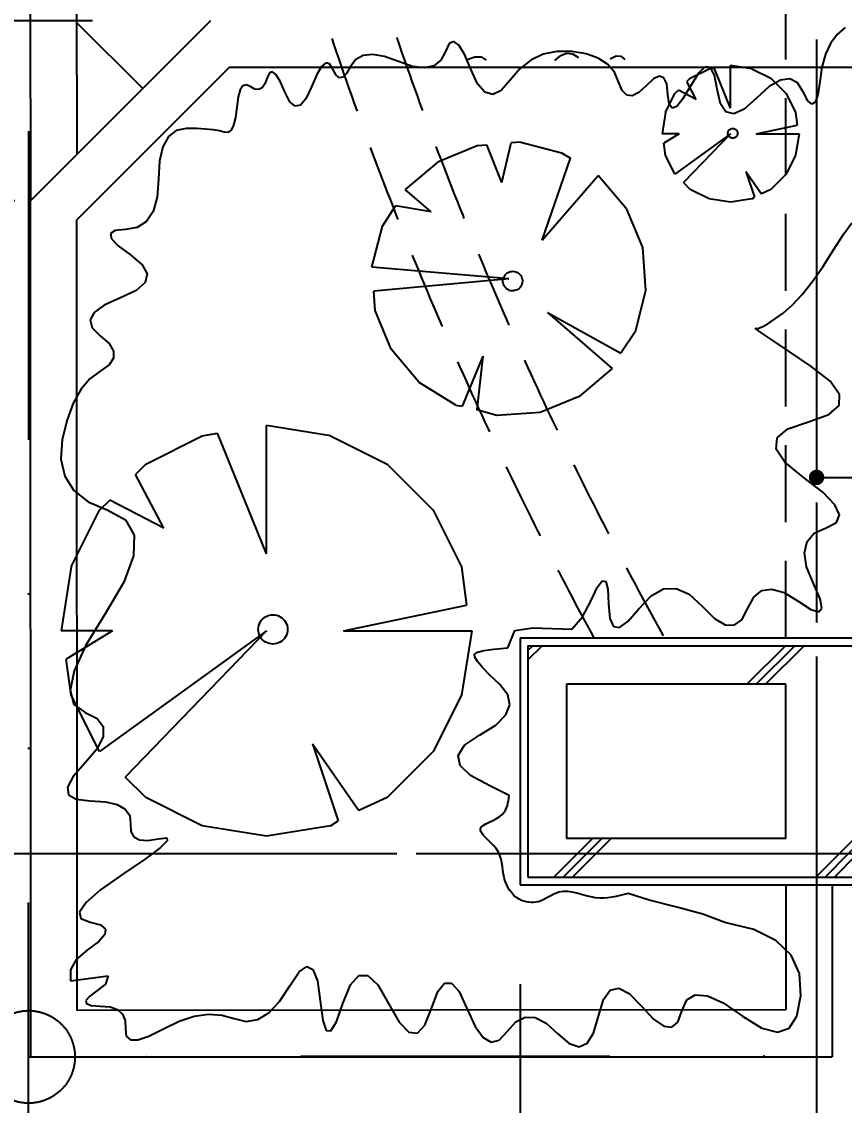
# Model space of a CAD drawing. Header units: millimetres. Extents: x 15495 to 166182, y -39946 to 18307.
# Drawn here: x 27466 to 30131, y -35393 to -31881 of the extents above; entities that cross this region are included whole.
import ezdxf

# ---------------------------------------------------------------- set-up
doc = ezdxf.new("R2010")
doc.units = ezdxf.units.MM
doc.header["$LTSCALE"] = 1000
for name, pattern in [('CENTER', [2, 1.25, -0.25, 0.25, -0.25]), ('DASHED', [0.75, 0.5, -0.25]), ('DIVIDEX2', [2.5, 1, -0.5, 0, -0.5, 0, -0.5])]:
    doc.linetypes.add(name, pattern=pattern)
doc.layers.get('0').update_dxf_attribs({"linetype": 'CONTINUOUS'})
for name, color, linetype in [('1F-A_GARD-100', 3, 'CONTINUOUS'), ('1F-A_GARD-50', 3, 'CONTINUOUS'), ('1F-A_SITE-100', 1, 'DIVIDEX2'), ('1F-A_SITE-50', 1, 'DIVIDEX2'), ('1F-E_DIM-50', 3, 'CONTINUOUS'), ('1F-E_GRID-100', 1, 'CENTER'), ('1F-E_GRID-50', 1, 'CENTER'), ('1F-F_FINI1-100', 190, 'CONTINUOUS'), ('1F-F_FINI1-50', 190, 'CONTINUOUS'), ('1F-F_HAT1-50', 9, 'CONTINUOUS'), ('1F-F_HIDE-100', 12, 'CONTINUOUS'), ('1F-F_HIDE-50', 12, 'CONTINUOUS'), ('1F-F_LAY2-100', 6, 'CONTINUOUS'), ('1F-F_LAY2-50', 6, 'CONTINUOUS'), ('1F-R_EWALL-50', 7, 'CONTINUOUS'), ('K-A_GARD', 3, 'CONTINUOUS')]:
    doc.layers.add(name, color=color, linetype=linetype)
doc.styles.add('DIM', font='romans.shx', dxfattribs={"width": 0.8, "bigfont": 'bigfont.shx'})
doc.dimstyles.new('DIM50_3_3', dxfattribs={"dimscale": 50, "dimtxt": 3, "dimasz": 1, "dimexe": 0, "dimexo": 1, "dimgap": 0.5, "dimtad": 1, "dimdec": 1, "dimdsep": 46, "dimlunit": 6, "dimtxsty": 'DIM', "dimblk1": 'DOT', "dimblk2": 'DOT', "dimsah": 1, "dimcen": 1, "dimclrd": 256, "dimclre": 256, "dimclrt": 256, "dimadec": 0, "dimazin": 0, "dimtfac": 1, "dimtdec": 1, "dimtix": 1, "dimtmove": 2, "dimatfit": 3, "dimldrblk": 'DOT', "dimfxl": 1, "dimtvp": 0.833333, "dimtolj": 1, "dimarcsym": 0})
pattern_1 = [(45, (-28400.75, 19761.25), (-424.264, 424.264), []), (45, (-28370.75, 19761.25), (-424.264, 424.264), []), (45, (-28340.75, 19761.25), (-424.264, 424.264), [])]

# ---------------------------------------------------------------- blocks, each defined once
blk = doc.blocks.new('1F-BLOCK_100')
at = {"layer": '1F-A_GARD-100'}
for p, q in [((-2550.45, 6700), (-2546.37, 2116.82)), ((-2400.32, 6550), (-2396.5, 2266.69)), ((-1963.19, 2700), (-2546.37, 2116.82)), ((92.15, 2678.94), (66.59, 2656.17)), ((66.59, 2656.17), (45.61, 2627.17)), ((-1202.19, 2601.12), (-1217.43, 2572.28)), ((-1189.74, 2626.35), (-1202.19, 2601.12)), ((-1175.32, 2633.23), (-1189.74, 2626.35)), ((-1158.94, 2621.76), (-1175.32, 2633.23)), ((-1140.59, 2591.94), (-1158.94, 2621.76)), ((-841.25, 2601.28), (-885.65, 2591.94)), ((-792.59, 2601.12), (-841.25, 2601.28)), ((-745.9, 2593.26), (-792.59, 2601.12)), ((45.61, 2627.17), (29.23, 2591.94)), ((-1589.67, 2564.09), (-1603.6, 2552.62)), ((-1577.38, 2561.14), (-1589.67, 2564.09)), ((-1492.68, 2574.91), (-1509.39, 2551.97)), ((-1468.76, 2588.01), (-1492.68, 2574.91)), ((-1437.63, 2591.29), (-1468.76, 2588.01)), ((-1399.29, 2584.74), (-1437.63, 2591.29)), ((-1353.74, 2568.35), (-1399.29, 2584.74)), ((-1308.36, 2552.62), (-1353.74, 2568.35)), ((-1217.43, 2572.28), (-1240.2, 2554.59)), ((-1120.27, 2543.78), (-1140.59, 2591.94)), ((-1131.44, 2575.32), (-1106.7, 2584)), ((-1106.7, 2584), (-1086.22, 2583.18)), ((-1086.22, 2583.18), (-1070, 2572.86)), ((-925.79, 2573.1), (-961.67, 2544.76)), ((-885.65, 2591.94), (-925.79, 2573.1)), ((-847.34, 2571.22), (-828.83, 2588.1)), ((-828.83, 2588.1), (-809.99, 2595.47)), ((-809.99, 2595.47), (-790.82, 2593.34)), ((-790.82, 2593.34), (-771.32, 2581.71)), ((-707.39, 2579.49), (-745.9, 2593.26)), ((-677.08, 2559.83), (-707.39, 2579.49)), ((29.23, 2591.94), (17.43, 2550.49)), ((-1901.06, 2550), (-2396.33, 2054.73)), ((-1901.06, 2550), (172.45, 2550)), ((-1772.19, 2531.65), (-1779.73, 2515.1)), ((-1762.69, 2535.42), (-1772.19, 2531.65)), ((-1751.22, 2526.41), (-1762.69, 2535.42)), ((-1603.6, 2552.62), (-1619.16, 2526.74)), ((-1566.73, 2543.78), (-1577.38, 2561.14)), ((-1556.58, 2524.44), (-1566.73, 2543.78)), ((-1522.17, 2529.36), (-1534.29, 2517.23)), ((-1509.39, 2551.97), (-1522.17, 2529.36)), ((-1270.51, 2548.04), (-1308.36, 2552.62)), ((-1240.2, 2554.59), (-1270.51, 2548.04)), ((-1098.15, 2496.43), (-1120.27, 2543.78)), ((-961.67, 2544.76), (-993.29, 2506.91)), ((-654.97, 2534.27), (-677.08, 2559.83)), ((-641.04, 2502.82), (-654.97, 2534.27)), ((-381.84, 2531.98), (-407.57, 2490.53)), ((-360.38, 2551.48), (-381.84, 2531.98)), ((-343.18, 2549.02), (-360.38, 2551.48)), ((-330.23, 2524.61), (-343.18, 2549.02)), ((17.43, 2550.49), (10.23, 2502.82)), ((-1787.1, 2495.61), (-1796.11, 2482.99)), ((-1779.73, 2515.1), (-1787.1, 2495.61)), ((-1737.78, 2504.62), (-1751.22, 2526.41)), ((-1722.38, 2470.05), (-1737.78, 2504.62)), ((-1619.16, 2526.74), (-1636.37, 2486.43)), ((-1545.76, 2515.6), (-1556.58, 2524.44)), ((-1534.29, 2517.23), (-1545.76, 2515.6)), ((-1074.4, 2469.06), (-1098.15, 2496.43)), ((-993.29, 2506.91), (-1021.97, 2474.31)), ((-629.57, 2474.8), (-641.04, 2502.82)), ((-527.17, 2512.97), (-550.93, 2490.53)), ((-508.33, 2521.33), (-527.17, 2512.97)), ((-494.4, 2515.6), (-508.33, 2521.33)), ((-485.39, 2495.77), (-494.4, 2515.6)), ((-481.29, 2461.86), (-485.39, 2495.77)), ((-321.55, 2478.24), (-330.23, 2524.61)), ((-117.24, 2507.9), (-153.12, 2487.09)), ((-86.93, 2511.99), (-117.24, 2507.9)), ((-62.19, 2499.38), (-86.93, 2511.99)), ((-43.02, 2470.05), (-62.19, 2499.38)), ((10.23, 2502.82), (4.16, 2460.87)), ((-1866.89, 2476.6), (-1873.61, 2453.66)), ((-1857.88, 2489.71), (-1866.89, 2476.6)), ((-1846.57, 2492.99), (-1857.88, 2489.71)), ((-1832.97, 2486.43), (-1846.57, 2492.99)), ((-1819.05, 2478.4), (-1832.97, 2486.43)), ((-1806.76, 2477.26), (-1819.05, 2478.4)), ((-1796.11, 2482.99), (-1806.76, 2477.26)), ((-1705.83, 2437.94), (-1722.38, 2470.05)), ((-1636.37, 2486.43), (-1654.23, 2447.77)), ((-1049, 2461.69), (-1074.4, 2469.06)), ((-1021.97, 2474.31), (-1049, 2461.69)), ((-614.82, 2459.56), (-629.57, 2474.8)), ((-596.8, 2457.1), (-614.82, 2459.56)), ((-575.5, 2467.43), (-596.8, 2457.1)), ((-550.93, 2490.53), (-575.5, 2467.43)), ((-477.03, 2430.23), (-481.29, 2461.86)), ((-407.57, 2490.53), (-432.8, 2447.44)), ((-311.23, 2431.22), (-321.55, 2478.24)), ((-153.12, 2487.09), (-194.57, 2449.57)), ((-27.79, 2441.21), (-43.02, 2470.05)), ((4.16, 2460.87), (-4.19, 2436.62)), ((-1873.61, 2453.66), (-1878.03, 2420.9)), ((-1688.96, 2423.52), (-1705.83, 2437.94)), ((-1671.76, 2426.79), (-1688.96, 2423.52)), ((-1654.23, 2447.77), (-1671.76, 2426.79)), ((-467.53, 2417.29), (-477.03, 2430.23)), ((-432.8, 2447.44), (-452.79, 2423.03)), ((-293.37, 2404.84), (-311.23, 2431.22)), ((-194.57, 2449.57), (-235.04, 2414.01)), ((-14.84, 2430.07), (-27.79, 2441.21)), ((-4.19, 2436.62), (-14.84, 2430.07)), ((-1878.03, 2420.9), (-1882.29, 2387.47)), ((-452.79, 2423.03), (-467.53, 2417.29)), ((-267.98, 2399.11), (-293.37, 2404.84)), ((-235.04, 2414.01), (-267.98, 2399.11)), ((-1888.52, 2362.57), (-1896.71, 2346.18)), ((-1882.29, 2387.47), (-1888.52, 2362.57)), ((-2099.54, 2325.05), (-2117.56, 2292.28)), ((-2074.31, 2344.71), (-2099.54, 2325.05)), ((-2041.87, 2351.26), (-2074.31, 2344.71)), ((-2008.12, 2350.77), (-2041.87, 2351.26)), ((-1978.96, 2349.3), (-2008.12, 2350.77)), ((-1954.38, 2346.84), (-1978.96, 2349.3)), ((-1934.39, 2343.4), (-1954.38, 2346.84)), ((-1918.99, 2338.98), (-1934.39, 2343.4)), ((-1906.87, 2338.32), (-1918.99, 2338.98)), ((-1896.71, 2346.18), (-1906.87, 2338.32)), ((-2117.56, 2292.28), (-2128.38, 2246.41)), ((-2128.38, 2246.41), (-2131.98, 2187.42)), ((-2131.98, 2187.42), (-2136.24, 2128.44)), ((-2544.61, -657.7), (-2546.37, 2116.82)), ((-2136.24, 2128.44), (-2149.02, 2082.57)), ((-2149.02, 2082.57), (-2170.32, 2049.8)), ((-2394.78, -507.52), (-2396.33, 2054.73)), ((-2170.32, 2049.8), (-2200.14, 2030.14)), ((88.05, 2009.49), (114.26, 2045.87)), ((-2271.9, 2020.31), (-2286.98, 2010.48)), ((-2286.98, 2010.48), (-2283.7, 1994.09)), ((-2238.48, 2023.58), (-2271.9, 2020.31)), ((-2200.14, 2030.14), (-2238.48, 2023.58)), ((55.28, 1958.05), (88.05, 2009.49)), ((-2283.7, 1994.09), (-2262.07, 1971.15)), ((-2262.07, 1971.15), (-2222.09, 1941.66)), ((-2222.09, 1941.66), (-2184.08, 1909.88)), ((19.89, 1902.67), (55.28, 1958.05)), ((-2184.08, 1909.88), (-2168.36, 1880.06)), ((-14.19, 1854.5), (19.89, 1902.67)), ((-2168.36, 1880.06), (-2174.91, 1852.21)), ((-2203.74, 1826.32), (-2254.86, 1802.4)), ((-2174.91, 1852.21), (-2203.74, 1826.32)), ((-46.95, 1813.54), (-14.19, 1854.5)), ((-2254.86, 1802.4), (-2307.29, 1779.13)), ((-78.41, 1779.79), (-46.95, 1813.54)), ((-2307.29, 1779.13), (-2340.06, 1755.21)), ((-108.56, 1753.25), (-78.41, 1779.79)), ((-2340.06, 1755.21), (-2353.17, 1730.64)), ((-2353.17, 1730.64), (-2346.61, 1705.41)), ((-158.37, 1717.86), (-135.76, 1732.93)), ((-135.76, 1732.93), (-108.56, 1753.25)), ((-2346.61, 1705.41), (-2320.4, 1679.52)), ((-198.67, 1704.1), (-189.82, 1703.44)), ((-196.7, 1701.8), (-198.67, 1704.1)), ((-177.7, 1688.37), (-196.7, 1701.8)), ((-189.82, 1703.44), (-176.39, 1708.03)), ((-141.65, 1663.79), (-177.7, 1688.37)), ((-176.39, 1708.03), (-158.37, 1717.86)), ((-2320.4, 1679.52), (-2291.56, 1653.96)), ((-2291.56, 1653.96), (-2277.14, 1629.71)), ((-88.57, 1628.07), (-141.65, 1663.79)), ((-2277.14, 1629.71), (-2277.14, 1606.77)), ((-18.45, 1581.22), (-88.57, 1628.07)), ((-2291.56, 1585.15), (-2320.4, 1564.83)), ((-2277.14, 1606.77), (-2291.56, 1585.15)), ((44.14, 1532.06), (-18.45, 1581.22)), ((-2320.4, 1564.83), (-2354.15, 1540.26)), ((-2354.15, 1540.26), (-2383.31, 1505.85)), ((74.61, 1489.47), (44.14, 1532.06)), ((-2383.31, 1505.85), (-2407.89, 1461.61)), ((72.98, 1453.42), (74.61, 1489.47)), ((-2407.89, 1461.61), (-2427.88, 1407.55)), ((39.22, 1423.93), (72.98, 1453.42)), ((-2427.88, 1407.55), (-2443.28, 1343.65)), ((-26.64, 1400.99), (39.22, 1423.93)), ((-127.56, 1348.56), (-92.83, 1378.05)), ((-92.83, 1378.05), (-26.64, 1400.99)), ((-2443.28, 1343.65), (-2447.87, 1279.42)), ((-130.84, 1312.52), (-127.56, 1348.56)), ((-102.66, 1269.92), (-130.84, 1312.52)), ((-2447.87, 1279.42), (-2435.41, 1224.37)), ((-43.02, 1220.77), (-102.66, 1269.92)), ((-2435.41, 1224.37), (-2405.92, 1178.5)), ((20.22, 1172.27), (-43.02, 1220.77)), ((-2405.92, 1178.5), (-2359.39, 1141.8)), ((59.21, 1131.64), (20.22, 1172.27)), ((-2359.39, 1141.8), (-2295.82, 1114.27)), ((73.96, 1098.87), (59.21, 1131.64)), ((-2295.82, 1114.27), (-2238.48, 1082.49)), ((64.46, 1073.97), (73.96, 1098.87)), ((-2238.48, 1082.49), (-2210.63, 1033.01)), ((-7.63, 1039.23), (30.71, 1056.93)), ((30.71, 1056.93), (64.46, 1073.97)), ((-2210.63, 1033.01), (-2212.26, 965.83)), ((-30.9, 1012.36), (-7.63, 1039.23)), ((-39.09, 976.32), (-30.9, 1012.36)), ((-2212.26, 965.83), (-2243.39, 880.96)), ((-32.21, 931.1), (-39.09, 976.32)), ((-10.25, 876.7), (-32.21, 931.1)), ((-2243.39, 880.96), (-2304.01, 778.4)), ((-710.51, 863.6), (-694.45, 884.9)), ((-694.45, 884.9), (-682.98, 883.26)), ((-682.98, 883.26), (-676.1, 858.68)), ((-731.15, 819.36), (-710.51, 863.6)), ((-676.1, 858.68), (-673.81, 811.17)), ((-535.85, 837.05), (-495.55, 859.01)), ((-495.55, 859.01), (-454.59, 860.65)), ((-454.59, 860.65), (-412.97, 841.97)), ((-203.59, 832.47), (-177.37, 853.77)), ((-177.37, 853.77), (-144.6, 858.68)), ((-144.6, 858.68), (-105.28, 847.21)), ((-105.28, 847.21), (-59.41, 819.36)), ((11.37, 827.22), (-10.25, 876.7)), ((-758.02, 768.9), (-731.15, 819.36)), ((-673.81, 811.17), (-669.87, 763.33)), ((-575.5, 794.78), (-535.85, 837.05)), ((-412.97, 841.97), (-370.7, 802.98)), ((-223.25, 794.78), (-203.59, 832.47)), ((-59.41, 819.36), (-18.12, 792.82)), ((17.27, 796.75), (11.37, 827.22)), ((-2304.01, 778.4), (-2366.93, 676.49)), ((-610.89, 753.5), (-575.5, 794.78)), ((-370.7, 802.98), (-330.73, 763.33)), ((-242.25, 758.41), (-223.25, 794.78)), ((-18.12, 792.82), (7.44, 785.28)), ((7.44, 785.28), (17.27, 796.75)), ((-792.75, 728.92), (-758.02, 768.9)), ((-669.87, 763.33), (-658.08, 737.77)), ((-658.08, 737.77), (-638.42, 734.49)), ((-638.42, 734.49), (-610.89, 753.5)), ((-330.73, 763.33), (-295.99, 742.68)), ((-295.99, 742.68), (-266.5, 741.04)), ((-266.5, 741.04), (-242.25, 758.41)), ((-1000.5, 668.3), (-977.25, 724.27)), ((-977.25, 724.27), (-918.93, 732.79)), ((-918.93, 732.79), (-792.75, 728.92)), ((-2366.93, 676.49), (-2404.94, 593.59)), ((-1045.07, 664.04), (-1000.5, 668.3)), ((-1107.98, 647.33), (-1098.81, 653.55)), ((-1107.33, 638.15), (-1107.98, 647.33)), ((-1098.81, 623.74), (-1107.33, 638.15)), ((-1098.81, 653.55), (-1077.84, 659.12)), ((-1077.84, 659.12), (-1045.07, 664.04)), ((-1082.42, 604.07), (-1098.81, 623.74)), ((-1058.18, 579.17), (-1082.42, 604.07)), ((-2404.94, 593.59), (-2418.05, 529.69)), ((-1026.06, 549.02), (-1058.18, 579.17)), ((-2418.05, 529.69), (-2406.25, 484.8)), ((-999.85, 516.26), (-1026.06, 549.02)), ((-993.29, 483.49), (-999.85, 516.26)), ((-2406.25, 484.8), (-2369.55, 458.91)), ((-2369.55, 458.91), (-2330.23, 439.25)), ((-1006.4, 450.72), (-993.29, 483.49)), ((-2330.23, 439.25), (-2310.57, 413.04)), ((-1039.17, 417.95), (-1006.4, 450.72)), ((-2310.57, 413.04), (-2310.57, 380.27)), ((-1091.6, 385.18), (-1039.17, 417.95)), ((-2310.57, 380.27), (-2330.23, 340.95)), ((-1161.07, 319.65), (-1140.1, 352.42)), ((-1140.1, 352.42), (-1091.6, 385.18)), ((-2330.23, 340.95), (-2369.55, 295.07)), ((-1154.51, 286.88), (-1161.07, 319.65)), ((-2369.55, 295.07), (-2408.22, 250.84)), ((-1120.43, 254.11), (-1154.51, 286.88)), ((-2408.22, 250.84), (-2425.91, 216.43)), ((-1058.83, 221.34), (-1120.43, 254.11)), ((-2425.91, 216.43), (-2422.63, 191.85)), ((-996.24, 189.23), (-1058.83, 221.34)), ((-2422.63, 191.85), (-2398.39, 177.11)), ((-2398.39, 177.11), (-2353.17, 172.19)), ((-2353.17, 172.19), (-2303.36, 169.24)), ((-2303.36, 169.24), (-2265.35, 160.4)), ((-2265.35, 160.4), (-2239.13, 145.65)), ((-2239.13, 145.65), (-2224.72, 125.01)), ((-2224.72, 125.01), (-2222.09, 98.46)), ((-2222.09, 98.46), (-2221.11, 72.9)), ((-2221.11, 72.9), (-2211.61, 55.21)), ((-2211.61, 55.21), (-2193.59, 45.38)), ((-2193.59, 45.38), (-2167.04, 43.41)), ((-2167.04, 43.41), (-2131.98, 49.31)), ((-2131.98, 49.31), (-2105.11, 52.59)), ((-2103.15, 42.76), (-2126.08, 19.82)), ((-2105.11, 52.59), (-2103.15, 42.76)), ((-2126.08, 19.82), (-2173.93, -16.22)), ((-2173.93, -16.22), (-2246.67, -65.38)), ((-2246.67, -65.38), (-2319.09, -116.17)), ((-100, -100), (-100, -504.79)), ((50, -100), (50, -657.71)), ((-2319.09, -116.17), (-2365.95, -157.13)), ((-542.73, -150.02), (-609.91, -128.07)), ((-2365.95, -157.13), (-2387.25, -188.26)), ((-452.62, -172.63), (-542.73, -150.02)), ((-368.41, -194.59), (-452.62, -172.63)), ((-2387.25, -188.26), (-2382.99, -209.56)), ((-2382.99, -209.56), (-2353.17, -221.02)), ((-296.97, -222.41), (-368.41, -194.59)), ((-2353.17, -221.02), (-2319.42, -229.87)), ((-2319.42, -229.87), (-2303.36, -243.31)), ((-2303.36, -243.31), (-2305, -261.33)), ((-203.26, -245.02), (-296.97, -222.41)), ((-131.82, -280.09), (-203.26, -245.02)), ((-2305, -261.33), (-2324.33, -283.94)), ((-82.67, -327.6), (-131.82, -280.09)), ((-2361.36, -311.14), (-2398.06, -341.94)), ((-2324.33, -283.94), (-2361.36, -311.14)), ((-2398.06, -341.94), (-2416.41, -375.36)), ((-55.8, -387.57), (-82.67, -327.6)), ((-2416.41, -375.36), (-2416.41, -411.41)), ((-1706, -427.21), (-1675.85, -381.99)), ((-1675.85, -381.99), (-1650.95, -364.3)), ((-1650.95, -364.3), (-1631.29, -374.13)), ((-1631.29, -374.13), (-1616.87, -411.49)), ((-2416.41, -411.41), (-2294.51, -395.1)), ((-2294.51, -395.1), (-2303.69, -421.64)), ((-1616.87, -411.49), (-1607.69, -476.37)), ((-1509.72, -424.27), (-1482.85, -394.12)), ((-1482.85, -394.12), (-1453.36, -394.12)), ((-1453.36, -394.12), (-1421.24, -424.27)), ((-1226.93, -445.89), (-1205.3, -418.37)), ((-1205.3, -418.37), (-1182.37, -418.37)), ((-1182.37, -418.37), (-1158.12, -445.89)), ((-51.21, -459.98), (-55.8, -387.57)), ((-2303.69, -421.64), (-2354.48, -461.29)), ((-1739.42, -478.66), (-1706, -427.21)), ((-1533.97, -484.56), (-1509.72, -424.27)), ((-1421.24, -424.27), (-1386.51, -484.56)), ((-1247.25, -500.94), (-1226.93, -445.89)), ((-1158.12, -445.89), (-1132.56, -500.94)), ((-690.52, -471.78), (-668.56, -441.63)), ((-668.56, -441.63), (-640.71, -435.08)), ((-640.71, -435.08), (-606.96, -452.12)), ((-606.96, -452.12), (-567.31, -492.75)), ((-2354.48, -461.29), (-2366.6, -475.06)), ((-2366.6, -475.06), (-2364.96, -484.89)), ((-2364.96, -484.89), (-2349.56, -490.78)), ((-2349.56, -490.78), (-2320.4, -492.75)), ((-1774.16, -515.03), (-1739.42, -478.66)), ((-1607.69, -476.37), (-1599.5, -539.61)), ((-1555.27, -544.52), (-1533.97, -484.56)), ((-1386.51, -484.56), (-1352.1, -545.51)), ((-706.57, -525.52), (-690.52, -471.78)), ((-436.24, -509.13), (-420.51, -473.09)), ((-420.51, -473.09), (-392.98, -456.71)), ((-392.98, -456.71), (-353.66, -459.98)), ((-353.66, -459.98), (-302.55, -482.92)), ((-302.55, -482.92), (-239.63, -525.52)), ((-63.99, -525.52), (-51.21, -459.98)), ((-100, -504.79), (-2394.78, -507.52)), ((-2320.4, -492.75), (-2288.29, -495.7)), ((-2288.29, -495.7), (-2264.04, -504.55)), ((-2264.04, -504.55), (-2247.65, -519.29)), ((-2247.65, -519.29), (-2239.13, -539.94)), ((-2064.48, -541.57), (-2015.98, -525.85)), ((-2015.98, -525.85), (-1970.11, -519.29)), ((-1970.11, -519.29), (-1926.86, -521.91)), ((-1926.86, -521.91), (-1886.22, -533.71)), ((-1810.2, -536.33), (-1774.16, -515.03)), ((-1268.55, -555.34), (-1247.25, -500.94)), ((-1132.56, -500.94), (-1106.34, -558.94)), ((-722.3, -580.24), (-706.57, -525.52)), ((-567.31, -492.75), (-527.99, -535.35)), ((-449.35, -545.18), (-436.24, -509.13)), ((-239.63, -525.52), (-177.04, -564.84)), ((-89.23, -564.84), (-63.99, -525.52)), ((-2239.13, -539.94), (-2238.48, -566.48)), ((-2115.6, -566.48), (-2064.48, -541.57)), ((-1886.22, -533.71), (-1847.56, -542.56)), ((-1847.56, -542.56), (-1810.2, -536.33)), ((-1599.5, -539.61), (-1588.03, -572.05)), ((-1573.29, -573.69), (-1555.27, -544.52)), ((-1352.1, -545.51), (-1320.97, -577.62)), ((-1293.12, -580.9), (-1268.55, -555.34)), ((-1106.34, -558.94), (-1080.13, -595.31)), ((-1001.49, -574.67), (-973.96, -543.54)), ((-973.96, -543.54), (-943.82, -528.8)), ((-943.82, -528.8), (-911.05, -530.43)), ((-911.05, -530.43), (-875.66, -548.46)), ((-875.66, -548.46), (-837.65, -582.86)), ((-527.99, -535.35), (-495.22, -558.29)), ((-495.22, -558.29), (-469.01, -561.56)), ((-469.01, -561.56), (-449.35, -545.18)), ((-2238.48, -566.48), (-2236.18, -590.07)), ((-2236.18, -590.07), (-2222.75, -601.87)), ((-2198.17, -601.87), (-2162.46, -590.07)), ((-2162.46, -590.07), (-2115.6, -566.48)), ((-1588.03, -572.05), (-1573.29, -573.69)), ((-1320.97, -577.62), (-1293.12, -580.9)), ((-1080.13, -595.31), (-1053.92, -610.06)), ((-1027.7, -603.18), (-1001.49, -574.67)), ((-837.65, -582.86), (-800.95, -614.65)), ((-743.27, -613.34), (-722.3, -580.24)), ((-177.04, -564.84), (-126.91, -577.95)), ((-126.91, -577.95), (-89.23, -564.84)), ((-2222.75, -601.87), (-2198.17, -601.87)), ((-1053.92, -610.06), (-1027.7, -603.18)), ((-800.95, -614.65), (-769.49, -624.81)), ((-769.49, -624.81), (-743.27, -613.34)), ((-2552.32, -657.71), (50, -657.71))]:
    blk.add_line(p, q, dxfattribs=at)
blk.add_spline([(-609.91, -128.07), (-716.04, -141.77), (-834.37, -123.78), (-901.25, -154.61), (-962.98, -146.91), (-1011.86, -77.53), (-1037.58, 17.55), (-1089.05, 80.21), (-1017.03, 129.04), (-996.24, 189.23)], degree=3, dxfattribs=at)
at = {"layer": '1F-A_SITE-100'}
for p, q in [((-2553.09, -3657.71), (-2549.38, 10900.29)), ((6829.67, -646.52), (-2552.32, -657.71))]:
    blk.add_line(p, q, dxfattribs=at)
blk.add_circle((-2552.32, -657.71), 150, dxfattribs=at)
at = {"layer": '1F-E_GRID-100'}
for p, q in [((0, 18500), (0, -3400)), ((34140.32, 0), (-8809.61, 0))]:
    blk.add_line(p, q, dxfattribs=at)
at = {"layer": '1F-F_FINI1-100'}
for p, q in [((-960, 700), (-960, -100)), ((-960, 700), (125, 700)), ((-810, 550), (-810, 50)), ((-100, 550), (-810, 550)), ((-100, 50), (-100, 550)), ((-100, 50), (-810, 50)), ((-960, -100), (6325, -100))]:
    blk.add_line(p, q, dxfattribs=at)
at = {"layer": '1F-F_HIDE-100', "linetype": 'DASHED', "ltscale": 0.5}
blk.add_line((-100, 700), (-100, 3150), dxfattribs=at)
for centre, radius, start, end in [((9899.62, 6500.28), 12101.28, 179.054353, 208.640437), ((9899.06, 6500.28), 11900.72, 179.038424, 209.169142)]:
    blk.add_arc(centre, radius, start, end, dxfattribs=at)
at = {"layer": '1F-F_LAY2-100'}
blk.add_line((-2396.88, 2695.09), (-2182.49, 2480.7), dxfattribs=at)
blk = doc.blocks.new('WOOD')
at = {"layer": 'K-A_GARD'}
for p, q in [((-69.3, 210.672), (-52.668, 213.444)), ((0, 83.16), (-52.668, 213.444)), ((0, 83.16), (0, 221.76)), ((69.3, 210.672), (0, 221.76)), ((-130.284, 180.18), (-69.3, 210.672)), ((69.3, 210.672), (130.284, 180.18)), ((-130.284, 180.18), (-141.372, 169.092)), ((130.284, 180.18), (180.18, 130.284)), ((-110.88, 110.88), (-141.372, 169.092)), ((-180.18, 130.284), (-169.092, 141.372)), ((-110.88, 110.88), (-169.092, 141.372)), ((-210.672, 69.3), (-180.18, 130.284)), ((180.18, 130.284), (210.672, 69.3)), ((-210.672, 69.3), (-221.76, 0)), ((210.672, 69.3), (216.216, 27.72)), ((83.16, 0), (216.216, 27.72)), ((-5.503, 11.206), (-4.1365, 12.7635)), ((-4.1365, 12.7635), (-2.5785, 14.13)), ((-2.5785, 14.13), (-0.856, 15.2805)), ((-0.856, 15.2805), (1.002, 16.197)), ((1.002, 16.197), (2.9645, 16.863)), ((2.9645, 16.863), (4.996, 17.2675)), ((4.996, 17.2675), (7.064, 17.403)), ((7.064, 17.403), (9.1315, 17.2675)), ((9.1315, 17.2675), (11.1635, 16.863)), ((11.1635, 16.863), (13.126, 16.197)), ((13.126, 16.197), (14.984, 15.2805)), ((14.984, 15.2805), (16.707, 14.13)), ((16.707, 14.13), (18.264, 12.7635)), ((18.264, 12.7635), (19.6305, 11.206)), ((-166.32, 0), (-221.76, 0)), ((-166.32, 0), (-216.216, -30.492)), ((0, 0), (-180.18, -130.284)), ((0, 0), (-152.46, -158.004)), ((-8.776, 1.563), (-8.6405, 3.6305)), ((-8.6405, -0.5045), (-8.776, 1.563)), ((-8.6405, 3.6305), (-8.236, 5.6625)), ((-8.236, 5.6625), (-7.57, 7.6245)), ((-7.57, 7.6245), (-6.6535, 9.483)), ((-6.6535, 9.483), (-5.503, 11.206)), ((19.6305, 11.206), (20.7815, 9.483)), ((20.7815, 9.483), (21.698, 7.6245)), ((21.698, 7.6245), (22.364, 5.6625)), ((22.364, 5.6625), (22.7685, 3.6305)), ((22.7685, 3.6305), (22.904, 1.563)), ((22.904, 1.563), (22.7685, -0.5045)), ((83.16, 0), (221.76, 0)), ((221.76, 0), (210.672, -69.3)), ((-8.236, -2.5365), (-8.6405, -0.5045)), ((-7.57, -4.4985), (-8.236, -2.5365)), ((-6.6535, -6.357), (-7.57, -4.4985)), ((-5.503, -8.0795), (-6.6535, -6.357)), ((-4.1365, -9.6375), (-5.503, -8.0795)), ((-2.5785, -11.0035), (-4.1365, -9.6375)), ((-0.856, -12.1545), (-2.5785, -11.0035)), ((16.707, -11.0035), (14.984, -12.1545)), ((18.264, -9.6375), (16.707, -11.0035)), ((19.6305, -8.0795), (18.264, -9.6375)), ((20.7815, -6.357), (19.6305, -8.0795)), ((21.698, -4.4985), (20.7815, -6.357)), ((22.364, -2.5365), (21.698, -4.4985)), ((22.7685, -0.5045), (22.364, -2.5365)), ((1.002, -13.071), (-0.856, -12.1545)), ((2.9645, -13.737), (1.002, -13.071)), ((4.996, -14.1415), (2.9645, -13.737)), ((7.064, -14.277), (4.996, -14.1415)), ((9.1315, -14.1415), (7.064, -14.277)), ((11.1635, -13.737), (9.1315, -14.1415)), ((13.126, -13.071), (11.1635, -13.737)), ((14.984, -12.1545), (13.126, -13.071)), ((-210.672, -69.3), (-216.216, -30.492)), ((-180.18, -130.284), (-210.672, -69.3)), ((210.672, -69.3), (180.18, -130.284)), ((49.896, -121.968), (99.792, -194.04)), ((49.896, -121.968), (77.616, -205.128)), ((180.18, -130.284), (130.284, -180.18)), ((-130.284, -180.18), (-152.46, -158.004)), ((-69.3, -210.672), (-130.284, -180.18)), ((130.284, -180.18), (99.792, -194.04)), ((0, -221.76), (-69.3, -210.672)), ((69.3, -210.672), (0, -221.76)), ((69.3, -210.672), (77.616, -205.128))]:
    blk.add_line(p, q, dxfattribs=at)
blk = doc.blocks.new('DOT')
at = {"color": 0, "linetype": 'ByBlock'}
blk.add_line((-0.5, 0), (-1, 0), dxfattribs=at)
at = {"color": 0, "linetype": 'ByBlock', "const_width": 0.5}
blk.add_lwpolyline([(-0.25, 0, 1), (0.25, 0, 1)], format="xyb", close=True, dxfattribs=at)
blk = doc.blocks.new('*D876')
at = {"layer": '1F-E_DIM-50', "lineweight": -2}
for p, q in [((29080.7, -35000.9), (29080.7, -35687.4)), ((30040.7, -35116.5), (30040.7, -35687.4)), ((29130.7, -35687.4), (29990.7, -35687.4))]:
    blk.add_line(p, q, dxfattribs=at)
at = {"layer": '1F-E_DIM-50', "lineweight": -2, "xscale": 50, "yscale": 50, "zscale": 50, "rotation": 180}
blk.add_blockref('DOT', (29080.7, -35687.4), dxfattribs=at)
at = {"layer": '1F-E_DIM-50', "lineweight": -2, "xscale": 50, "yscale": 50, "zscale": 50}
blk.add_blockref('DOT', (30040.7, -35687.4), dxfattribs=at)
at = {"layer": '1F-E_DIM-50', "insert": (29560.7, -35587.4), "char_height": 150, "attachment_point": 5, "style": 'DIM'}
blk.add_mtext('\\A1;960', dxfattribs=at)
blk = doc.blocks.new('_DOT')
at = {"color": 0, "linetype": 'ByBlock'}
blk.add_line((-0.5, 0), (-1, 0), dxfattribs=at)
at = {"color": 0, "linetype": 'ByBlock', "const_width": 0.5}
blk.add_lwpolyline([(-0.25, 0, 1), (0.25, 0, 1)], format="xyb", close=True, dxfattribs=at)
blk = doc.blocks.new('*D857')
at = {"layer": '1F-E_DIM-50', "lineweight": -2}
for p, q in [((31840, -33139.8), (31840, -33358.2)), ((30040.7, -33294.5), (30040.7, -33358.2)), ((30090.7, -33358.2), (31790, -33358.2))]:
    blk.add_line(p, q, dxfattribs=at)
at = {"layer": '1F-E_DIM-50', "lineweight": -2, "xscale": 50, "yscale": 50, "zscale": 50, "rotation": 180}
blk.add_blockref('DOT', (30040.7, -33358.2), dxfattribs=at)
at = {"layer": '1F-E_DIM-50', "lineweight": -2, "xscale": 50, "yscale": 50, "zscale": 50}
blk.add_blockref('DOT', (31840, -33358.2), dxfattribs=at)
at = {"layer": '1F-E_DIM-50', "insert": (30940.4, -33258.2), "char_height": 150, "attachment_point": 5, "style": 'DIM'}
blk.add_mtext('\\A1;1800', dxfattribs=at)
blk = doc.blocks.new('*D854')
at = {"layer": '1F-E_DIM-50', "lineweight": -2}
for p, q in [((27695.9, -31878.7), (26817.6, -31878.7)), ((26817.6, -32411.7), (26817.6, -31928.7)), ((27444.3, -32461.7), (26817.6, -32461.7))]:
    blk.add_line(p, q, dxfattribs=at)
at = {"layer": '1F-E_DIM-50', "lineweight": -2, "xscale": 50, "yscale": 50, "zscale": 50}
for p, rotation in [((26817.6, -31878.7), 90), ((26817.6, -32461.7), 270)]:
    blk.add_blockref('DOT', p, dxfattribs=dict(at, rotation=rotation))
at = {"layer": '1F-E_DIM-50', "insert": (26717.6, -32170.2), "char_height": 150, "attachment_point": 5, "rotation": 90, "style": 'DIM'}
blk.add_mtext('\\A1;583', dxfattribs=at)
blk = doc.blocks.new('1F-BLOCK_50')
at = {"layer": '1F-F_HAT1-50'}
h = blk.add_hatch(dxfattribs=at)
h.set_pattern_fill('RC4', color=256, scale=30, style=0)
h.set_pattern_definition(pattern_1)
h.paths.add_polyline_path([(675, 675), (250, 675), (250, 1580), (150, 1580), (150, 675), (0, 675), (0, 0), (6300, 0), (6300, 380.03), (6125, 380.03), (6125, 100), (4950, 100), (4950, 300), (4550, 300), (4550, 100), (675, 100)])
h = blk.add_hatch(dxfattribs=at)
h.set_pattern_fill('RC4', color=256, scale=30, style=0)
h.set_pattern_definition(pattern_1)
h.paths.add_polyline_path([(0, 675), (-935, 675), (-935, 0), (0, 0)])
h.paths.add_polyline_path([(-100, 550), (-100, 50), (-810, 50), (-810, 550)], flags=16)
h.paths.add_polyline_path([(0, 0), (-935, 0), (-935, -75), (0, -75)])
h.paths.add_polyline_path([(6300, 0), (0, 0), (0, -75), (6300, -75)])
at = {"layer": '1F-A_GARD-50'}
for p, q in [((-2550.45, 6700), (-2546.37, 2117.02)), ((-2400.32, 6550), (-2396.5, 2266.69)), ((-1962.99, 2700), (-2546.37, 2117.02)), ((92.15, 2678.94), (66.59, 2656.17)), ((66.59, 2656.17), (45.61, 2627.17)), ((-1202.19, 2601.12), (-1217.43, 2572.28)), ((-1189.74, 2626.35), (-1202.19, 2601.12)), ((-1175.32, 2633.23), (-1189.74, 2626.35)), ((-1158.94, 2621.76), (-1175.32, 2633.23)), ((-1140.59, 2591.94), (-1158.94, 2621.76)), ((-841.25, 2601.28), (-885.65, 2591.94)), ((-792.59, 2601.12), (-841.25, 2601.28)), ((-745.9, 2593.26), (-792.59, 2601.12)), ((45.61, 2627.17), (29.23, 2591.94)), ((-1589.67, 2564.09), (-1603.6, 2552.62)), ((-1577.38, 2561.14), (-1589.67, 2564.09)), ((-1492.68, 2574.91), (-1509.39, 2551.97)), ((-1468.76, 2588.01), (-1492.68, 2574.91)), ((-1437.63, 2591.29), (-1468.76, 2588.01)), ((-1399.29, 2584.74), (-1437.63, 2591.29)), ((-1353.74, 2568.35), (-1399.29, 2584.74)), ((-1308.36, 2552.62), (-1353.74, 2568.35)), ((-1217.43, 2572.28), (-1240.2, 2554.59)), ((-1120.27, 2543.78), (-1140.59, 2591.94)), ((-1131.44, 2575.32), (-1106.7, 2584)), ((-1106.7, 2584), (-1086.22, 2583.18)), ((-1086.22, 2583.18), (-1070, 2572.86)), ((-925.79, 2573.1), (-961.67, 2544.76)), ((-885.65, 2591.94), (-925.79, 2573.1)), ((-847.34, 2571.22), (-828.83, 2588.1)), ((-828.83, 2588.1), (-809.99, 2595.47)), ((-809.99, 2595.47), (-790.82, 2593.34)), ((-790.82, 2593.34), (-771.32, 2581.71)), ((-707.39, 2579.49), (-745.9, 2593.26)), ((-677.08, 2559.83), (-707.39, 2579.49)), ((-668.92, 2577.61), (-649.42, 2587.12)), ((-649.42, 2587.12), (-633.53, 2586.13)), ((-633.53, 2586.13), (-621.24, 2574.67)), ((29.23, 2591.94), (17.43, 2550.49)), ((-1901.06, 2550), (-2396.33, 2054.73)), ((-1901.06, 2550), (172.45, 2550)), ((-1772.19, 2531.65), (-1779.73, 2515.1)), ((-1762.69, 2535.42), (-1772.19, 2531.65)), ((-1751.22, 2526.41), (-1762.69, 2535.42)), ((-1603.6, 2552.62), (-1619.16, 2526.74)), ((-1566.73, 2543.78), (-1577.38, 2561.14)), ((-1556.58, 2524.44), (-1566.73, 2543.78)), ((-1522.17, 2529.36), (-1534.29, 2517.23)), ((-1509.39, 2551.97), (-1522.17, 2529.36)), ((-1270.51, 2548.04), (-1308.36, 2552.62)), ((-1240.2, 2554.59), (-1270.51, 2548.04)), ((-1098.15, 2496.43), (-1120.27, 2543.78)), ((-961.67, 2544.76), (-993.29, 2506.91)), ((-654.97, 2534.27), (-677.08, 2559.83)), ((-641.04, 2502.82), (-654.97, 2534.27)), ((-381.84, 2531.98), (-407.57, 2490.53)), ((-360.38, 2551.48), (-381.84, 2531.98)), ((-343.18, 2549.02), (-360.38, 2551.48)), ((-330.23, 2524.61), (-343.18, 2549.02)), ((17.43, 2550.49), (10.23, 2502.82)), ((-1787.1, 2495.61), (-1796.11, 2482.99)), ((-1779.73, 2515.1), (-1787.1, 2495.61)), ((-1737.78, 2504.62), (-1751.22, 2526.41)), ((-1722.38, 2470.05), (-1737.78, 2504.62)), ((-1619.16, 2526.74), (-1636.37, 2486.43)), ((-1545.76, 2515.6), (-1556.58, 2524.44)), ((-1534.29, 2517.23), (-1545.76, 2515.6)), ((-1074.4, 2469.06), (-1098.15, 2496.43)), ((-993.29, 2506.91), (-1021.97, 2474.31)), ((-629.57, 2474.8), (-641.04, 2502.82)), ((-527.17, 2512.97), (-550.93, 2490.53)), ((-508.33, 2521.33), (-527.17, 2512.97)), ((-494.4, 2515.6), (-508.33, 2521.33)), ((-485.39, 2495.77), (-494.4, 2515.6)), ((-481.29, 2461.86), (-485.39, 2495.77)), ((-321.55, 2478.24), (-330.23, 2524.61)), ((-117.24, 2507.9), (-153.12, 2487.09)), ((-86.93, 2511.99), (-117.24, 2507.9)), ((-62.19, 2499.38), (-86.93, 2511.99)), ((-43.02, 2470.05), (-62.19, 2499.38)), ((10.23, 2502.82), (4.16, 2460.87)), ((-1866.89, 2476.6), (-1873.61, 2453.66)), ((-1857.88, 2489.71), (-1866.89, 2476.6)), ((-1846.57, 2492.99), (-1857.88, 2489.71)), ((-1832.97, 2486.43), (-1846.57, 2492.99)), ((-1819.05, 2478.4), (-1832.97, 2486.43)), ((-1806.76, 2477.26), (-1819.05, 2478.4)), ((-1796.11, 2482.99), (-1806.76, 2477.26)), ((-1705.83, 2437.94), (-1722.38, 2470.05)), ((-1636.37, 2486.43), (-1654.23, 2447.77)), ((-1049, 2461.69), (-1074.4, 2469.06)), ((-1021.97, 2474.31), (-1049, 2461.69)), ((-614.82, 2459.56), (-629.57, 2474.8)), ((-596.8, 2457.1), (-614.82, 2459.56)), ((-575.5, 2467.43), (-596.8, 2457.1)), ((-550.93, 2490.53), (-575.5, 2467.43)), ((-477.03, 2430.23), (-481.29, 2461.86)), ((-407.57, 2490.53), (-432.8, 2447.44)), ((-311.23, 2431.22), (-321.55, 2478.24)), ((-153.12, 2487.09), (-194.57, 2449.57)), ((-27.79, 2441.21), (-43.02, 2470.05)), ((4.16, 2460.87), (-4.19, 2436.62)), ((-1873.61, 2453.66), (-1878.03, 2420.9)), ((-1688.96, 2423.52), (-1705.83, 2437.94)), ((-1671.76, 2426.79), (-1688.96, 2423.52)), ((-1654.23, 2447.77), (-1671.76, 2426.79)), ((-467.53, 2417.29), (-477.03, 2430.23)), ((-432.8, 2447.44), (-452.79, 2423.03)), ((-293.37, 2404.84), (-311.23, 2431.22)), ((-194.57, 2449.57), (-235.04, 2414.01)), ((-14.84, 2430.07), (-27.79, 2441.21)), ((-4.19, 2436.62), (-14.84, 2430.07)), ((-1878.03, 2420.9), (-1882.29, 2387.47)), ((-452.79, 2423.03), (-467.53, 2417.29)), ((-267.97, 2399.11), (-293.37, 2404.84)), ((-235.04, 2414.01), (-267.97, 2399.11)), ((-1888.52, 2362.57), (-1896.71, 2346.18)), ((-1882.29, 2387.47), (-1888.52, 2362.57)), ((-2099.54, 2325.05), (-2117.56, 2292.28)), ((-2074.31, 2344.71), (-2099.54, 2325.05)), ((-2041.87, 2351.26), (-2074.31, 2344.71)), ((-2008.12, 2350.77), (-2041.87, 2351.26)), ((-1978.96, 2349.3), (-2008.12, 2350.77)), ((-1954.38, 2346.84), (-1978.96, 2349.3)), ((-1934.39, 2343.4), (-1954.38, 2346.84)), ((-1918.99, 2338.98), (-1934.39, 2343.4)), ((-1906.87, 2338.32), (-1918.99, 2338.98)), ((-1896.71, 2346.18), (-1906.87, 2338.32)), ((-2117.56, 2292.28), (-2128.38, 2246.41)), ((-2128.38, 2246.41), (-2131.98, 2187.42)), ((-2131.98, 2187.42), (-2136.24, 2128.44)), ((-2544.61, -657.7), (-2546.37, 2117.02)), ((-2136.24, 2128.44), (-2149.02, 2082.57)), ((-2149.02, 2082.57), (-2170.32, 2049.8)), ((-2394.78, -507.52), (-2396.33, 2054.73)), ((-2170.32, 2049.8), (-2200.14, 2030.14)), ((88.05, 2009.49), (114.26, 2045.87)), ((-2271.9, 2020.31), (-2286.98, 2010.48)), ((-2286.98, 2010.48), (-2283.7, 1994.09)), ((-2238.48, 2023.58), (-2271.9, 2020.31)), ((-2200.14, 2030.14), (-2238.48, 2023.58)), ((55.28, 1958.05), (88.05, 2009.49)), ((-2283.7, 1994.09), (-2262.07, 1971.15)), ((-2262.07, 1971.15), (-2222.09, 1941.66)), ((-2222.09, 1941.66), (-2184.08, 1909.88)), ((19.89, 1902.67), (55.28, 1958.05)), ((-2184.08, 1909.88), (-2168.36, 1880.06)), ((-14.19, 1854.5), (19.89, 1902.67)), ((-2168.36, 1880.06), (-2174.91, 1852.21)), ((-2203.74, 1826.32), (-2254.86, 1802.4)), ((-2174.91, 1852.21), (-2203.74, 1826.32)), ((-46.95, 1813.54), (-14.19, 1854.5)), ((-2254.86, 1802.4), (-2307.29, 1779.13)), ((-78.41, 1779.79), (-46.95, 1813.54)), ((-2307.29, 1779.13), (-2340.06, 1755.21)), ((-108.56, 1753.25), (-78.41, 1779.79)), ((-2340.06, 1755.21), (-2353.17, 1730.64)), ((-2353.17, 1730.64), (-2346.61, 1705.41)), ((-158.37, 1717.86), (-135.76, 1732.93)), ((-135.76, 1732.93), (-108.56, 1753.25)), ((-2346.61, 1705.41), (-2320.4, 1679.52)), ((-198.67, 1704.1), (-189.82, 1703.44)), ((-196.7, 1701.8), (-198.67, 1704.1)), ((-177.7, 1688.37), (-196.7, 1701.8)), ((-189.82, 1703.44), (-176.39, 1708.03)), ((-141.65, 1663.79), (-177.7, 1688.37)), ((-176.39, 1708.03), (-158.37, 1717.86)), ((-2320.4, 1679.52), (-2291.56, 1653.96)), ((-2291.56, 1653.96), (-2277.14, 1629.71)), ((-88.57, 1628.07), (-141.65, 1663.79)), ((-2277.14, 1629.71), (-2277.14, 1606.77)), ((-18.45, 1581.22), (-88.57, 1628.07)), ((-2291.56, 1585.15), (-2320.4, 1564.83)), ((-2277.14, 1606.77), (-2291.56, 1585.15)), ((44.14, 1532.06), (-18.45, 1581.22)), ((-2320.4, 1564.83), (-2354.15, 1540.26)), ((-2354.15, 1540.26), (-2383.31, 1505.85)), ((74.61, 1489.47), (44.14, 1532.06)), ((-2383.31, 1505.85), (-2407.89, 1461.61)), ((72.98, 1453.42), (74.61, 1489.47)), ((-2407.89, 1461.61), (-2427.88, 1407.55)), ((39.22, 1423.93), (72.98, 1453.42)), ((-2427.88, 1407.55), (-2443.28, 1343.65)), ((-26.64, 1400.99), (39.22, 1423.93)), ((-127.56, 1348.56), (-92.83, 1378.05)), ((-92.83, 1378.05), (-26.64, 1400.99)), ((-2443.28, 1343.65), (-2447.87, 1279.42)), ((-130.84, 1312.52), (-127.56, 1348.56)), ((-102.66, 1269.92), (-130.84, 1312.52)), ((-2447.87, 1279.42), (-2435.41, 1224.37)), ((-43.02, 1220.77), (-102.66, 1269.92)), ((-2435.41, 1224.37), (-2405.92, 1178.5)), ((20.22, 1172.27), (-43.02, 1220.77)), ((-2405.92, 1178.5), (-2359.39, 1141.8)), ((59.21, 1131.64), (20.22, 1172.27)), ((-2359.39, 1141.8), (-2295.82, 1114.27)), ((73.96, 1098.87), (59.21, 1131.64)), ((-2295.82, 1114.27), (-2238.48, 1082.49)), ((64.46, 1073.97), (73.96, 1098.87)), ((-2238.48, 1082.49), (-2210.63, 1033.01)), ((-7.63, 1039.23), (30.71, 1056.93)), ((30.71, 1056.93), (64.46, 1073.97)), ((-2210.63, 1033.01), (-2212.26, 965.83)), ((-30.9, 1012.36), (-7.63, 1039.23)), ((-39.09, 976.32), (-30.9, 1012.36)), ((-2212.26, 965.83), (-2243.39, 880.96)), ((-32.21, 931.1), (-39.09, 976.32)), ((-10.25, 876.7), (-32.21, 931.1)), ((-2243.39, 880.96), (-2304.01, 778.4)), ((-710.51, 863.6), (-694.45, 884.9)), ((-694.45, 884.9), (-682.98, 883.26)), ((-682.98, 883.26), (-676.1, 858.68)), ((-731.15, 819.36), (-710.51, 863.6)), ((-676.1, 858.68), (-673.81, 811.17)), ((-535.85, 837.05), (-495.55, 859.01)), ((-495.55, 859.01), (-454.59, 860.65)), ((-454.59, 860.65), (-412.97, 841.97)), ((-203.59, 832.47), (-177.37, 853.77)), ((-177.37, 853.77), (-144.6, 858.68)), ((-144.6, 858.68), (-105.28, 847.21)), ((-105.28, 847.21), (-59.41, 819.36)), ((11.37, 827.22), (-10.25, 876.7)), ((-758.02, 768.9), (-731.15, 819.36)), ((-673.81, 811.17), (-669.87, 763.33)), ((-575.5, 794.78), (-535.85, 837.05)), ((-412.97, 841.97), (-370.7, 802.98)), ((-223.25, 794.78), (-203.59, 832.47)), ((-59.41, 819.36), (-18.12, 792.82)), ((17.27, 796.75), (11.37, 827.22)), ((-2304.01, 778.4), (-2366.93, 676.49)), ((-610.89, 753.5), (-575.5, 794.78)), ((-370.7, 802.98), (-330.73, 763.33)), ((-242.25, 758.41), (-223.25, 794.78)), ((-18.12, 792.82), (7.44, 785.28)), ((7.44, 785.28), (17.27, 796.75)), ((-792.75, 728.92), (-758.02, 768.9)), ((-669.87, 763.33), (-658.08, 737.77)), ((-658.08, 737.77), (-638.42, 734.49)), ((-638.42, 734.49), (-610.89, 753.5)), ((-330.73, 763.33), (-295.99, 742.68)), ((-295.99, 742.68), (-266.5, 741.04)), ((-266.5, 741.04), (-242.25, 758.41)), ((-1000.5, 668.3), (-977.25, 724.27)), ((-977.25, 724.27), (-918.93, 732.79)), ((-918.93, 732.79), (-792.75, 728.92)), ((-2366.93, 676.49), (-2404.94, 593.59)), ((-1045.07, 664.04), (-1000.5, 668.3)), ((-1107.98, 647.33), (-1098.81, 653.55)), ((-1107.33, 638.15), (-1107.98, 647.33)), ((-1098.81, 623.74), (-1107.33, 638.15)), ((-1098.81, 653.55), (-1077.84, 659.12)), ((-1077.84, 659.12), (-1045.07, 664.04)), ((-1082.42, 604.07), (-1098.81, 623.74)), ((-1058.18, 579.17), (-1082.42, 604.07)), ((-2404.94, 593.59), (-2418.05, 529.69)), ((-1026.06, 549.02), (-1058.18, 579.17)), ((-2418.05, 529.69), (-2406.25, 484.8)), ((-999.85, 516.26), (-1026.06, 549.02)), ((-993.29, 483.49), (-999.85, 516.26)), ((-2406.25, 484.8), (-2369.55, 458.91)), ((-2369.55, 458.91), (-2330.23, 439.25)), ((-1006.4, 450.72), (-993.29, 483.49)), ((-2330.23, 439.25), (-2310.57, 413.04)), ((-1039.17, 417.95), (-1006.4, 450.72)), ((-2310.57, 413.04), (-2310.57, 380.27)), ((-1091.6, 385.18), (-1039.17, 417.95)), ((-2310.57, 380.27), (-2330.23, 340.95)), ((-1161.07, 319.65), (-1140.1, 352.42)), ((-1140.1, 352.42), (-1091.6, 385.18)), ((-2330.23, 340.95), (-2369.55, 295.07)), ((-1154.51, 286.88), (-1161.07, 319.65)), ((-2369.55, 295.07), (-2408.22, 250.84)), ((-1120.43, 254.11), (-1154.51, 286.88)), ((-2408.22, 250.84), (-2425.91, 216.43)), ((-1058.83, 221.34), (-1120.43, 254.11)), ((-2425.91, 216.43), (-2422.63, 191.85)), ((-996.24, 189.23), (-1058.83, 221.34)), ((-2422.63, 191.85), (-2398.39, 177.11)), ((-2398.39, 177.11), (-2353.17, 172.19)), ((-2353.17, 172.19), (-2303.36, 169.24)), ((-2303.36, 169.24), (-2265.35, 160.4)), ((-2265.35, 160.4), (-2239.13, 145.65)), ((-2239.13, 145.65), (-2224.72, 125.01)), ((-2224.72, 125.01), (-2222.09, 98.46)), ((-2222.09, 98.46), (-2221.11, 72.9)), ((-2221.11, 72.9), (-2211.61, 55.21)), ((-2211.61, 55.21), (-2193.59, 45.38)), ((-2193.59, 45.38), (-2167.04, 43.41)), ((-2167.04, 43.41), (-2131.98, 49.31)), ((-2131.98, 49.31), (-2105.11, 52.59)), ((-2103.15, 42.76), (-2126.08, 19.82)), ((-2105.11, 52.59), (-2103.15, 42.76)), ((-2126.08, 19.82), (-2173.93, -16.22)), ((-2173.93, -16.22), (-2246.67, -65.38)), ((-2246.67, -65.38), (-2319.09, -116.17)), ((-100, -100), (-100, -504.79)), ((50, -100), (50, -657.71)), ((-2319.09, -116.17), (-2365.95, -157.13)), ((-542.73, -150.02), (-609.91, -128.07)), ((-2365.95, -157.13), (-2387.25, -188.26)), ((-452.62, -172.63), (-542.73, -150.02)), ((-368.41, -194.59), (-452.62, -172.63)), ((-2387.25, -188.26), (-2382.99, -209.56)), ((-2382.99, -209.56), (-2353.17, -221.02)), ((-296.97, -222.41), (-368.41, -194.59)), ((-2353.17, -221.02), (-2319.42, -229.87)), ((-2319.42, -229.87), (-2303.36, -243.31)), ((-2303.36, -243.31), (-2305, -261.33)), ((-203.26, -245.02), (-296.97, -222.41)), ((-131.82, -280.09), (-203.26, -245.02)), ((-2305, -261.33), (-2324.33, -283.94)), ((-82.67, -327.6), (-131.82, -280.09)), ((-2361.36, -311.14), (-2398.06, -341.94)), ((-2324.33, -283.94), (-2361.36, -311.14)), ((-2398.06, -341.94), (-2416.41, -375.36)), ((-55.8, -387.57), (-82.67, -327.6)), ((-2416.41, -375.36), (-2416.41, -411.41)), ((-1706, -427.21), (-1675.85, -381.99)), ((-1675.85, -381.99), (-1650.95, -364.3)), ((-1650.95, -364.3), (-1631.29, -374.13)), ((-1631.29, -374.13), (-1616.87, -411.49)), ((-2416.41, -411.41), (-2294.51, -395.1)), ((-2294.51, -395.1), (-2303.69, -421.64)), ((-1616.87, -411.49), (-1607.69, -476.37)), ((-1509.72, -424.27), (-1482.85, -394.12)), ((-1482.85, -394.12), (-1453.36, -394.12)), ((-1453.36, -394.12), (-1421.24, -424.27)), ((-1226.93, -445.89), (-1205.3, -418.37)), ((-1205.3, -418.37), (-1182.37, -418.37)), ((-1182.37, -418.37), (-1158.12, -445.89)), ((-51.21, -459.98), (-55.8, -387.57)), ((-2303.69, -421.64), (-2354.48, -461.29)), ((-1739.42, -478.66), (-1706, -427.21)), ((-1533.97, -484.56), (-1509.72, -424.27)), ((-1421.24, -424.27), (-1386.51, -484.56)), ((-1247.25, -500.94), (-1226.93, -445.89)), ((-1158.12, -445.89), (-1132.56, -500.94)), ((-690.52, -471.78), (-668.56, -441.63)), ((-668.56, -441.63), (-640.71, -435.08)), ((-640.71, -435.08), (-606.96, -452.12)), ((-606.96, -452.12), (-567.31, -492.75)), ((-2354.48, -461.29), (-2366.6, -475.06)), ((-2366.6, -475.06), (-2364.96, -484.89)), ((-2364.96, -484.89), (-2349.56, -490.78)), ((-2349.56, -490.78), (-2320.4, -492.75)), ((-1774.16, -515.03), (-1739.42, -478.66)), ((-1607.69, -476.37), (-1599.5, -539.61)), ((-1555.27, -544.52), (-1533.97, -484.56)), ((-1386.51, -484.56), (-1352.1, -545.51)), ((-706.57, -525.52), (-690.52, -471.78)), ((-436.24, -509.13), (-420.51, -473.09)), ((-420.51, -473.09), (-392.98, -456.71)), ((-392.98, -456.71), (-353.66, -459.98)), ((-353.66, -459.98), (-302.55, -482.92)), ((-302.55, -482.92), (-239.63, -525.52)), ((-63.99, -525.52), (-51.21, -459.98)), ((-100, -504.79), (-2394.78, -507.52)), ((-2320.4, -492.75), (-2288.29, -495.7)), ((-2288.29, -495.7), (-2264.04, -504.55)), ((-2264.04, -504.55), (-2247.65, -519.29)), ((-2247.65, -519.29), (-2239.13, -539.94)), ((-2064.48, -541.57), (-2015.98, -525.85)), ((-2015.98, -525.85), (-1970.11, -519.29)), ((-1970.11, -519.29), (-1926.86, -521.91)), ((-1926.86, -521.91), (-1886.22, -533.71)), ((-1810.2, -536.33), (-1774.16, -515.03)), ((-1268.55, -555.34), (-1247.25, -500.94)), ((-1132.56, -500.94), (-1106.34, -558.94)), ((-722.3, -580.24), (-706.57, -525.52)), ((-567.31, -492.75), (-527.99, -535.35)), ((-449.35, -545.18), (-436.24, -509.13)), ((-239.63, -525.52), (-177.04, -564.84)), ((-89.23, -564.84), (-63.99, -525.52)), ((-2239.13, -539.94), (-2238.48, -566.48)), ((-2115.6, -566.48), (-2064.48, -541.57)), ((-1886.22, -533.71), (-1847.56, -542.56)), ((-1847.56, -542.56), (-1810.2, -536.33)), ((-1599.5, -539.61), (-1588.03, -572.05)), ((-1573.29, -573.69), (-1555.27, -544.52)), ((-1352.1, -545.51), (-1320.97, -577.62)), ((-1293.12, -580.9), (-1268.55, -555.34)), ((-1106.34, -558.94), (-1080.13, -595.31)), ((-1001.49, -574.67), (-973.96, -543.54)), ((-973.96, -543.54), (-943.82, -528.8)), ((-943.82, -528.8), (-911.05, -530.43)), ((-911.05, -530.43), (-875.66, -548.46)), ((-875.66, -548.46), (-837.65, -582.86)), ((-527.99, -535.35), (-495.22, -558.29)), ((-495.22, -558.29), (-469.01, -561.56)), ((-469.01, -561.56), (-449.35, -545.18)), ((-2238.48, -566.48), (-2236.18, -590.07)), ((-2236.18, -590.07), (-2222.75, -601.87)), ((-2198.17, -601.87), (-2162.46, -590.07)), ((-2162.46, -590.07), (-2115.6, -566.48)), ((-1588.03, -572.05), (-1573.29, -573.69)), ((-1320.97, -577.62), (-1293.12, -580.9)), ((-1080.13, -595.31), (-1053.92, -610.06)), ((-1027.7, -603.18), (-1001.49, -574.67)), ((-837.65, -582.86), (-800.95, -614.65)), ((-743.27, -613.34), (-722.3, -580.24)), ((-177.04, -564.84), (-126.91, -577.95)), ((-126.91, -577.95), (-89.23, -564.84)), ((-2222.75, -601.87), (-2198.17, -601.87)), ((-1053.92, -610.06), (-1027.7, -603.18)), ((-800.95, -614.65), (-769.49, -624.81)), ((-769.49, -624.81), (-743.27, -613.34)), ((-2552.32, -657.71), (50, -657.71))]:
    blk.add_line(p, q, dxfattribs=at)
blk.add_spline([(-609.91, -128.07), (-716.04, -141.77), (-834.37, -123.78), (-901.25, -154.61), (-962.98, -146.91), (-1011.86, -77.53), (-1037.58, 17.55), (-1089.05, 80.21), (-1017.03, 129.04), (-996.24, 189.23)], degree=3, dxfattribs=at)
at = {"layer": '1F-A_SITE-50'}
for p, q in [((-2553.09, -3657.71), (-2549.98, 10899.99)), ((6829.97, -646.02), (-2552.32, -657.71))]:
    blk.add_line(p, q, dxfattribs=at)
blk.add_circle((-2552.32, -657.71), 150, dxfattribs=at)
at = {"layer": '1F-E_GRID-50'}
for p, q in [((0, 16639.66), (0, -3400)), ((32453.06, 0), (-4233.66, 0))]:
    blk.add_line(p, q, dxfattribs=at)
at = {"layer": '1F-F_FINI1-50'}
for p, q in [((-960, 700), (125, 700)), ((-960, 700), (-960, -100)), ((-810, 550), (-810, 50)), ((-100, 550), (-810, 550)), ((-100, 50), (-100, 550)), ((-100, 50), (-810, 50)), ((-960, -100), (6325, -100))]:
    blk.add_line(p, q, dxfattribs=at)
at = {"layer": '1F-F_HIDE-50', "linetype": 'DASHED', "ltscale": 0.5}
blk.add_line((-100, 700), (-100, 3150), dxfattribs=at)
for centre, radius, start, end in [((9899.62, 6500.28), 12101.28, 179.054353, 208.640437), ((9899.06, 6500.28), 11900.72, 179.038424, 209.169142)]:
    blk.add_arc(centre, radius, start, end, dxfattribs=at)
at = {"layer": '1F-F_LAY2-50'}
blk.add_line((-2396.88, 2695.09), (-2182.49, 2480.7), dxfattribs=at)
at = {"layer": '1F-R_EWALL-50'}
for p, q in [((-935, 675), (150, 675)), ((-935, 675), (-935, -75)), ((-935, -75), (6300, -75))]:
    blk.add_line(p, q, dxfattribs=at)
at = {"layer": '1F-A_GARD-50'}
blk.add_blockref('WOOD', (-278.63, 2333.99), dxfattribs=at)
at = {"layer": '1F-A_GARD-50', "xscale": 2.000000000001881, "yscale": 2, "zscale": 2, "rotation": 319.1336797048049}
blk.add_blockref('WOOD', (-997.14, 1863.63), dxfattribs=at)
at = {"layer": '1F-A_GARD-50', "xscale": 3, "yscale": 3, "zscale": 3}
blk.add_blockref('WOOD', (-1782.03, 723.11), dxfattribs=at)
at = {"layer": '1F-E_DIM-50'}
dim = blk.add_linear_dim(base=(-3223.09, 2700), p1=(-2546.37, 2117.02), p2=(-2294.83, 2700), angle=90, dimstyle='DIM50_3_3', dxfattribs=at)
dim.commit()
dim.dimension.update_dxf_attribs({"geometry": '*D854', "text_midpoint": (-3323.09, 2408.51), "insert": (-30040.71, 34578.74)})
dim = blk.add_linear_dim(base=(1799.34, 1220.58), p1=(0, 1334.25), p2=(1799.34, 1488.92), text='1800', dimstyle='DIM50_3_3', dxfattribs=at)
dim.commit()
dim.dimension.update_dxf_attribs({"geometry": '*D857', "text_midpoint": (899.67, 1320.58), "insert": (-30040.71, 34578.74)})
dim = blk.add_linear_dim(base=(0, -1108.67), p1=(-960, -372.15), p2=(0, -487.74), dimstyle='DIM50_3_3', dxfattribs=at)
dim.commit()
dim.dimension.update_dxf_attribs({"geometry": '*D876', "text_midpoint": (-480, -1008.67), "insert": (-30040.71, 34578.74)})

msp = doc.modelspace()

# ---------------------------------------------------------------- block references
for name in ['1F-BLOCK_100', '1F-BLOCK_50']:
    msp.add_blockref(name, (30040.7, -34578.7))

doc.saveas('drawing.dxf')
